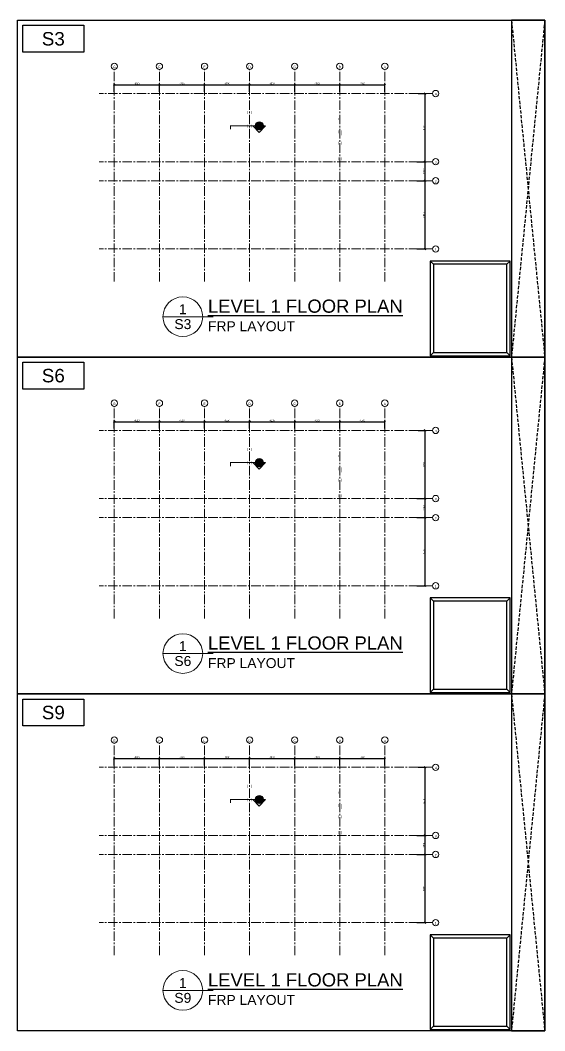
# Model space of a CAD drawing. Header units: inches. Extents: x 1159 to 9559, y -3650 to 1829.
# Drawn here: x 7498 to 9559, y -2326 to 1648 of the extents above; entities that cross this region are included whole.
import ezdxf
from ezdxf.enums import TextEntityAlignment as Align

# ---------------------------------------------------------------- set-up
doc = ezdxf.new("R2010")
doc.units = ezdxf.units.IN
doc.header["$MEASUREMENT"] = 0
doc.header["$PDMODE"] = 3
doc.linetypes.add('CENTER2', pattern=[1.125, 0.75, -0.125, 0.125, -0.125])
doc.linetypes.add('HIDDEN', pattern=[0.375, 0.25, -0.125])
doc.layers.get('Defpoints').update_dxf_attribs({"color": 190})
for name, color, linetype, lineweight in [('S-GRID-IDEN', 1, 'Continuous', 9), ('STN-ANNO-TEXT', 3, 'Continuous', 20), ('STN-ANNO-TITL-TEXT', 7, 'Continuous', 25), ('STN-DIM-2', 142, 'Continuous', 13), ('STN-FRP', 5, 'Continuous', 20), ('STN-GRID-ID', 6, 'Continuous', 20), ('STN-GRID-LINE', 10, 'CENTER2', 13), ('STN-HATCH', 253, 'Continuous', 9)]:
    doc.layers.add(name, color=color, linetype=linetype, lineweight=lineweight)
doc.layers.add('Sheetnumber', color=90, linetype='Continuous', plot=False)
doc.layers.add('STN-VPORT', color=30, linetype='Continuous', plot=False)
doc.styles.add('96', font='swiss.ttf', dxfattribs={"height": 6})
doc.styles.add('Arial Narrow', font='ARIALN.TTF', dxfattribs={"height": 18.75})
doc.styles.add('Arial Narrow_1_50', font='ARIALN.TTF', dxfattribs={"height": 6})
doc.styles.add('DIMENSIONS', font='swiss.ttf')
doc.dimstyles.new('SSA_Dimension_Style_50', dxfattribs={"dimscale": 12, "dimtxt": 6.25, "dimasz": 0.520833, "dimexe": 0.390625, "dimexo": 0.260417, "dimgap": 0.130208, "dimtad": 1, "dimdec": 0, "dimlfac": 25.4, "dimzin": 0, "dimdsep": 46, "dimtxsty": 'Arial Narrow_1_50', "dimblk1": 'OBLIQUE', "dimblk2": 'OBLIQUE', "dimsah": 1, "dimcen": 0.09, "dimazin": 0, "dimtfac": 1, "dimtdec": 0, "dimtix": 1, "dimtmove": 0, "dimatfit": 3, "dimfxl": 1, "dimtvp": 1, "dimtolj": 1, "dimtzin": 0, "dimarcsym": 2})

# ---------------------------------------------------------------- blocks, each defined once
blk = doc.blocks.new('Stamp area')
at = {"layer": 'Defpoints'}
for p, q in [((-2.401, 2.852), (-2.501, 2.952)), ((-0.143, 2.852), (-0.043, 2.952)), ((-2.401, 0.142), (-2.501, 0.042)), ((-0.143, 0.142), (-0.043, 0.042))]:
    blk.add_line(p, q, dxfattribs=at)
for points in [[(-2.501, 0.042), (-0.043, 0.042), (-0.043, 2.952), (-2.501, 2.952)], [(-2.401, 0.142), (-0.143, 0.142), (-0.143, 2.852), (-2.401, 2.852)]]:
    blk.add_lwpolyline(points, close=True, dxfattribs=at)
blk = doc.blocks.new('*U68')
at = {"layer": 'STN-VPORT'}
for points in [[(3466.1, 2814.8), (5538.1, 2814.8), (5538.1, 1490.3), (3466.1, 1490.3)], [(5538.1, 2814.8), (5407.3, 2814.8), (5407.3, 1490.3), (5538.1, 1490.3)]]:
    blk.add_lwpolyline(points, close=True, dxfattribs=at)
at = {"layer": 'STN-VPORT', "linetype": 'HIDDEN', "ltscale": 50}
for points in [[(5407.3, 2814.8), (5538.1, 1490.3)], [(5538.1, 2814.8), (5407.3, 1490.3)]]:
    blk.add_lwpolyline(points, dxfattribs=at)
at = {"layer": 'STN-DIM-2', "xscale": 127.9208651747724, "yscale": 127.9208651747724, "zscale": 127.9208651747724}
blk.add_blockref('Stamp area', (5407.3, 1490.3), dxfattribs=at)
blk = doc.blocks.new('*U22')
at = {"layer": 'STN-GRID-ID'}
for p, q in [((-2, 0), (2, 0)), ((2, 0), (3.07, 0))]:
    blk.add_line(p, q, dxfattribs=at)
blk.add_circle((0, 0), 2, dxfattribs=at)
at = {"layer": 'STN-ANNO-TEXT', "style": 'DIMENSIONS'}
for tag, p in [('1', (0, 0.75)), ('S1', (0, -0.75))]:
    blk.add_attdef(tag, text='', height=1, dxfattribs=at).set_placement(p, align=Align.MIDDLE_CENTER)
blk.add_attdef('SCALE', text='', height=1, dxfattribs=at).set_placement((2.53, -0.46), align=Align.TOP_LEFT)
at = {"layer": 'STN-ANNO-TITL-TEXT', "style": 'DIMENSIONS'}
blk.add_attdef('%%UTITLE', text='', height=1.33, dxfattribs=at).set_placement((2.53, 0), align=Align.BOTTOM_LEFT)
blk = doc.blocks.new('Grid - SSA_Grid-Tag 2-546602-01-1400-FIRST FLOOR PLAN - BLOCK A')
at = {"layer": 'S-GRID-IDEN'}
blk.add_circle((0, 0), 0.25, dxfattribs=at)
blk = doc.blocks.new('_OBLIQUE')
at = {"color": 0, "linetype": 'ByBlock'}
blk.add_line((-0.5, -0.5), (0.5, 0.5), dxfattribs=at)
blk = doc.blocks.new('*D115')
at = {"layer": 'Defpoints', "color": 0, "transparency": 16777216}
for p in [(8044.9, 1394), (7867.7, 1363.6), (8044.9, 1363.6)]:
    blk.add_point(p, dxfattribs=at)
at = {"layer": 'STN-DIM-2', "color": 0, "lineweight": -2, "transparency": 16777216}
for p, q in [((7867.7, 1366.8), (7867.7, 1398.7)), ((7867.7, 1394), (8044.9, 1394)), ((8044.9, 1366.8), (8044.9, 1398.7))]:
    blk.add_line(p, q, dxfattribs=at)
at = {"layer": 'STN-DIM-2', "color": 0, "lineweight": -2, "transparency": 16777216, "xscale": 6.249999999999998, "yscale": 6.249999999999998, "zscale": 6.249999999999998, "rotation": 180}
blk.add_blockref('_OBLIQUE', (7867.7, 1394), dxfattribs=at)
at = {"layer": 'STN-DIM-2', "color": 0, "lineweight": -2, "transparency": 16777216, "xscale": 6.249999999999998, "yscale": 6.249999999999998, "zscale": 6.249999999999998}
blk.add_blockref('_OBLIQUE', (8044.9, 1394), dxfattribs=at)
at = {"layer": 'STN-DIM-2', "color": 0, "transparency": 16777216, "insert": (7956.3, 1398.8), "char_height": 6, "attachment_point": 5, "style": 'Arial Narrow_1_50'}
blk.add_mtext('\\A1;{\\H1.08333x;4500}', dxfattribs=at)
blk = doc.blocks.new('*D116')
at = {"layer": 'Defpoints', "color": 0, "transparency": 16777216}
for p in [(8222.1, 1394), (8044.9, 1363.6), (8222.1, 1363.6)]:
    blk.add_point(p, dxfattribs=at)
at = {"layer": 'STN-DIM-2', "color": 0, "lineweight": -2, "transparency": 16777216}
for p, q in [((8044.9, 1366.8), (8044.9, 1398.7)), ((8044.9, 1394), (8222.1, 1394)), ((8222.1, 1366.8), (8222.1, 1398.7))]:
    blk.add_line(p, q, dxfattribs=at)
at = {"layer": 'STN-DIM-2', "color": 0, "lineweight": -2, "transparency": 16777216, "xscale": 6.249999999999998, "yscale": 6.249999999999998, "zscale": 6.249999999999998, "rotation": 180}
blk.add_blockref('_OBLIQUE', (8044.9, 1394), dxfattribs=at)
at = {"layer": 'STN-DIM-2', "color": 0, "lineweight": -2, "transparency": 16777216, "xscale": 6.249999999999998, "yscale": 6.249999999999998, "zscale": 6.249999999999998}
blk.add_blockref('_OBLIQUE', (8222.1, 1394), dxfattribs=at)
at = {"layer": 'STN-DIM-2', "color": 0, "transparency": 16777216, "insert": (8133.5, 1398.8), "char_height": 6, "attachment_point": 5, "style": 'Arial Narrow_1_50'}
blk.add_mtext('\\A1;{\\H1.08333x;4500}', dxfattribs=at)
blk = doc.blocks.new('*D117')
at = {"layer": 'Defpoints', "color": 0, "transparency": 16777216}
for p in [(8399.4, 1394), (8222.2, 1363.6), (8399.4, 1363.6)]:
    blk.add_point(p, dxfattribs=at)
at = {"layer": 'STN-DIM-2', "color": 0, "lineweight": -2, "transparency": 16777216}
for p, q in [((8222.2, 1366.8), (8222.2, 1398.7)), ((8222.2, 1394), (8399.4, 1394)), ((8399.4, 1366.8), (8399.4, 1398.7))]:
    blk.add_line(p, q, dxfattribs=at)
at = {"layer": 'STN-DIM-2', "color": 0, "lineweight": -2, "transparency": 16777216, "xscale": 6.249999999999998, "yscale": 6.249999999999998, "zscale": 6.249999999999998, "rotation": 180}
blk.add_blockref('_OBLIQUE', (8222.2, 1394), dxfattribs=at)
at = {"layer": 'STN-DIM-2', "color": 0, "lineweight": -2, "transparency": 16777216, "xscale": 6.249999999999998, "yscale": 6.249999999999998, "zscale": 6.249999999999998}
blk.add_blockref('_OBLIQUE', (8399.4, 1394), dxfattribs=at)
at = {"layer": 'STN-DIM-2', "color": 0, "transparency": 16777216, "insert": (8310.8, 1398.8), "char_height": 6, "attachment_point": 5, "style": 'Arial Narrow_1_50'}
blk.add_mtext('\\A1;{\\H1.08333x;4500}', dxfattribs=at)
blk = doc.blocks.new('*D118')
at = {"layer": 'Defpoints', "color": 0, "transparency": 16777216}
for p in [(8576.6, 1394), (8399.4, 1363.6), (8576.6, 1363.6)]:
    blk.add_point(p, dxfattribs=at)
at = {"layer": 'STN-DIM-2', "color": 0, "lineweight": -2, "transparency": 16777216}
for p, q in [((8399.4, 1366.8), (8399.4, 1398.7)), ((8399.4, 1394), (8576.6, 1394)), ((8576.6, 1366.8), (8576.6, 1398.7))]:
    blk.add_line(p, q, dxfattribs=at)
at = {"layer": 'STN-DIM-2', "color": 0, "lineweight": -2, "transparency": 16777216, "xscale": 6.249999999999998, "yscale": 6.249999999999998, "zscale": 6.249999999999998, "rotation": 180}
blk.add_blockref('_OBLIQUE', (8399.4, 1394), dxfattribs=at)
at = {"layer": 'STN-DIM-2', "color": 0, "lineweight": -2, "transparency": 16777216, "xscale": 6.249999999999998, "yscale": 6.249999999999998, "zscale": 6.249999999999998}
blk.add_blockref('_OBLIQUE', (8576.6, 1394), dxfattribs=at)
at = {"layer": 'STN-DIM-2', "color": 0, "transparency": 16777216, "insert": (8488, 1398.8), "char_height": 6, "attachment_point": 5, "style": 'Arial Narrow_1_50'}
blk.add_mtext('\\A1;{\\H1.08333x;4500}', dxfattribs=at)
blk = doc.blocks.new('*D119')
at = {"layer": 'Defpoints', "color": 0, "transparency": 16777216}
for p in [(8753.7, 1394), (8576.6, 1363.6), (8753.7, 1363.6)]:
    blk.add_point(p, dxfattribs=at)
at = {"layer": 'STN-DIM-2', "color": 0, "lineweight": -2, "transparency": 16777216}
for p, q in [((8576.6, 1366.8), (8576.6, 1398.7)), ((8576.6, 1394), (8753.7, 1394)), ((8753.7, 1366.8), (8753.7, 1398.7))]:
    blk.add_line(p, q, dxfattribs=at)
at = {"layer": 'STN-DIM-2', "color": 0, "lineweight": -2, "transparency": 16777216, "xscale": 6.249999999999998, "yscale": 6.249999999999998, "zscale": 6.249999999999998, "rotation": 180}
blk.add_blockref('_OBLIQUE', (8576.6, 1394), dxfattribs=at)
at = {"layer": 'STN-DIM-2', "color": 0, "lineweight": -2, "transparency": 16777216, "xscale": 6.249999999999998, "yscale": 6.249999999999998, "zscale": 6.249999999999998}
blk.add_blockref('_OBLIQUE', (8753.7, 1394), dxfattribs=at)
at = {"layer": 'STN-DIM-2', "color": 0, "transparency": 16777216, "insert": (8665.2, 1398.8), "char_height": 6, "attachment_point": 5, "style": 'Arial Narrow_1_50'}
blk.add_mtext('\\A1;{\\H1.08333x;4500}', dxfattribs=at)
blk = doc.blocks.new('*D120')
at = {"layer": 'Defpoints', "color": 0, "transparency": 16777216}
for p in [(8930.9, 1394), (8753.7, 1363.6), (8930.9, 1363.6)]:
    blk.add_point(p, dxfattribs=at)
at = {"layer": 'STN-DIM-2', "color": 0, "lineweight": -2, "transparency": 16777216}
for p, q in [((8753.7, 1366.8), (8753.7, 1398.7)), ((8753.7, 1394), (8930.9, 1394)), ((8930.9, 1366.8), (8930.9, 1398.7))]:
    blk.add_line(p, q, dxfattribs=at)
at = {"layer": 'STN-DIM-2', "color": 0, "lineweight": -2, "transparency": 16777216, "xscale": 6.249999999999998, "yscale": 6.249999999999998, "zscale": 6.249999999999998, "rotation": 180}
blk.add_blockref('_OBLIQUE', (8753.7, 1394), dxfattribs=at)
at = {"layer": 'STN-DIM-2', "color": 0, "lineweight": -2, "transparency": 16777216, "xscale": 6.249999999999998, "yscale": 6.249999999999998, "zscale": 6.249999999999998}
blk.add_blockref('_OBLIQUE', (8930.9, 1394), dxfattribs=at)
at = {"layer": 'STN-DIM-2', "color": 0, "transparency": 16777216, "insert": (8842.3, 1398.8), "char_height": 6, "attachment_point": 5, "style": 'Arial Narrow_1_50'}
blk.add_mtext('\\A1;{\\H1.08333x;4500}', dxfattribs=at)
blk = doc.blocks.new('*D121')
at = {"layer": 'Defpoints', "color": 0, "transparency": 16777216}
for p in [(9058.2, 1359.6), (9053.6, 1091.6), (9088.5, 1091.6)]:
    blk.add_point(p, dxfattribs=at)
at = {"layer": 'STN-DIM-2', "color": 0, "lineweight": -2, "transparency": 16777216}
for p, q in [((9061.3, 1359.6), (9093.2, 1359.6)), ((9088.5, 1359.6), (9088.5, 1091.6)), ((9056.7, 1091.6), (9093.2, 1091.6))]:
    blk.add_line(p, q, dxfattribs=at)
at = {"layer": 'STN-DIM-2', "color": 0, "lineweight": -2, "transparency": 16777216, "xscale": 6.249999999999998, "yscale": 6.249999999999998, "zscale": 6.249999999999998}
for p, rotation in [((9088.5, 1359.6), 90), ((9088.5, 1091.6), 270)]:
    blk.add_blockref('_OBLIQUE', p, dxfattribs=dict(at, rotation=rotation))
at = {"layer": 'STN-DIM-2', "color": 0, "transparency": 16777216, "insert": (9083.7, 1225.6), "char_height": 6, "attachment_point": 5, "rotation": 90, "style": 'Arial Narrow_1_50'}
blk.add_mtext('\\A1;{\\H1.08333x;6810}', dxfattribs=at)
blk = doc.blocks.new('*D122')
at = {"layer": 'Defpoints', "color": 0, "transparency": 16777216}
for p in [(9053.6, 1091.6), (9053.6, 1016.8), (9088.5, 1016.8)]:
    blk.add_point(p, dxfattribs=at)
at = {"layer": 'STN-DIM-2', "color": 0, "lineweight": -2, "transparency": 16777216}
for p, q in [((9056.7, 1091.6), (9093.2, 1091.6)), ((9088.5, 1091.6), (9088.5, 1016.8)), ((9056.7, 1016.8), (9093.2, 1016.8))]:
    blk.add_line(p, q, dxfattribs=at)
at = {"layer": 'STN-DIM-2', "color": 0, "lineweight": -2, "transparency": 16777216, "xscale": 6.249999999999998, "yscale": 6.249999999999998, "zscale": 6.249999999999998}
for p, rotation in [((9088.5, 1091.6), 90), ((9088.5, 1016.8), 270)]:
    blk.add_blockref('_OBLIQUE', p, dxfattribs=dict(at, rotation=rotation))
at = {"layer": 'STN-DIM-2', "color": 0, "transparency": 16777216, "insert": (9083.7, 1054.2), "char_height": 6, "attachment_point": 5, "rotation": 90, "style": 'Arial Narrow_1_50'}
blk.add_mtext('\\A1;{\\H1.08333x;1900}', dxfattribs=at)
blk = doc.blocks.new('*D123')
at = {"layer": 'Defpoints', "color": 0, "transparency": 16777216}
for p in [(9053.6, 1016.8), (9053.6, 748.6), (9088.5, 748.6)]:
    blk.add_point(p, dxfattribs=at)
at = {"layer": 'STN-DIM-2', "color": 0, "lineweight": -2, "transparency": 16777216}
for p, q in [((9056.7, 1016.8), (9093.2, 1016.8)), ((9088.5, 1016.8), (9088.5, 748.6)), ((9056.7, 748.6), (9093.2, 748.6))]:
    blk.add_line(p, q, dxfattribs=at)
at = {"layer": 'STN-DIM-2', "color": 0, "lineweight": -2, "transparency": 16777216, "xscale": 6.249999999999998, "yscale": 6.249999999999998, "zscale": 6.249999999999998}
for p, rotation in [((9088.5, 1016.8), 90), ((9088.5, 748.6), 270)]:
    blk.add_blockref('_OBLIQUE', p, dxfattribs=dict(at, rotation=rotation))
at = {"layer": 'STN-DIM-2', "color": 0, "transparency": 16777216, "insert": (9083.7, 882.7), "char_height": 6, "attachment_point": 5, "rotation": 90, "style": 'Arial Narrow_1_50'}
blk.add_mtext('\\A1;{\\H1.08333x;6810}', dxfattribs=at)
blk = doc.blocks.new('*U38')
at = {"layer": 'STN-FRP', "true_color": 0xfefefe}
h = blk.add_hatch(color=7, dxfattribs=at)
h.dxf.hatch_style = 1
edge = h.paths.add_edge_path()
edge.add_arc((11.44, 0), 3, 0, 360)
at = {"layer": 'STN-HATCH', "ltscale": 100}
blk.add_hatch(color=256, dxfattribs=at).paths.add_polyline_path([(8.44, 0), (6.76, 0), (11.44, -4.88), (16.12, 0), (14.44, 0, -1)])
at = {"layer": 'STN-HATCH'}
h = blk.add_hatch(color=256, dxfattribs=at)
h.dxf.hatch_style = 1
h.paths.add_polyline_path([(-10.12, -2.7), (-9.45, -2.7), (-9.45, 0), (-10.12, 0)])
at = {"layer": 'STN-GRID-ID'}
for q in [(-10.12, 0), (14.44, 0)]:
    blk.add_line((8.44, 0), q, dxfattribs=at)
blk.add_lwpolyline([(8.44, 0), (6.76, 0), (11.44, -4.88), (16.12, 0), (14.44, 0, -1)], format="xyb", close=True, dxfattribs=at)
blk.add_circle((11.44, 0), 3, dxfattribs=at)
at = {"layer": 'STN-ANNO-TEXT', "ltscale": 2, "style": 'DIMENSIONS'}
for tag, p in [('1', (11.37, 1.12)), ('S1', (11.37, -1.07))]:
    blk.add_attdef(tag, text='', height=1.39, dxfattribs=at).set_placement(p, align=Align.MIDDLE_CENTER)
blk = doc.blocks.new('*D142')
at = {"layer": 'Defpoints', "color": 0, "transparency": 16777216}
for p in [(8044.9, 69.4), (7867.7, 39.1), (8044.9, 39.1)]:
    blk.add_point(p, dxfattribs=at)
at = {"layer": 'STN-DIM-2', "color": 0, "lineweight": -2, "transparency": 16777216}
for p, q in [((7867.7, 42.2), (7867.7, 74.1)), ((7867.7, 69.4), (8044.9, 69.4)), ((8044.9, 42.2), (8044.9, 74.1))]:
    blk.add_line(p, q, dxfattribs=at)
at = {"layer": 'STN-DIM-2', "color": 0, "lineweight": -2, "transparency": 16777216, "xscale": 6.249999999999998, "yscale": 6.249999999999998, "zscale": 6.249999999999998, "rotation": 180}
blk.add_blockref('_OBLIQUE', (7867.7, 69.4), dxfattribs=at)
at = {"layer": 'STN-DIM-2', "color": 0, "lineweight": -2, "transparency": 16777216, "xscale": 6.249999999999998, "yscale": 6.249999999999998, "zscale": 6.249999999999998}
blk.add_blockref('_OBLIQUE', (8044.9, 69.4), dxfattribs=at)
at = {"layer": 'STN-DIM-2', "color": 0, "transparency": 16777216, "insert": (7956.3, 74.3), "char_height": 6, "attachment_point": 5, "style": 'Arial Narrow_1_50'}
blk.add_mtext('\\A1;{\\H1.08333x;4500}', dxfattribs=at)
blk = doc.blocks.new('*D143')
at = {"layer": 'Defpoints', "color": 0, "transparency": 16777216}
for p in [(8222.1, 69.4), (8044.9, 39.1), (8222.1, 39.1)]:
    blk.add_point(p, dxfattribs=at)
at = {"layer": 'STN-DIM-2', "color": 0, "lineweight": -2, "transparency": 16777216}
for p, q in [((8044.9, 42.2), (8044.9, 74.1)), ((8044.9, 69.4), (8222.1, 69.4)), ((8222.1, 42.2), (8222.1, 74.1))]:
    blk.add_line(p, q, dxfattribs=at)
at = {"layer": 'STN-DIM-2', "color": 0, "lineweight": -2, "transparency": 16777216, "xscale": 6.249999999999998, "yscale": 6.249999999999998, "zscale": 6.249999999999998, "rotation": 180}
blk.add_blockref('_OBLIQUE', (8044.9, 69.4), dxfattribs=at)
at = {"layer": 'STN-DIM-2', "color": 0, "lineweight": -2, "transparency": 16777216, "xscale": 6.249999999999998, "yscale": 6.249999999999998, "zscale": 6.249999999999998}
blk.add_blockref('_OBLIQUE', (8222.1, 69.4), dxfattribs=at)
at = {"layer": 'STN-DIM-2', "color": 0, "transparency": 16777216, "insert": (8133.5, 74.3), "char_height": 6, "attachment_point": 5, "style": 'Arial Narrow_1_50'}
blk.add_mtext('\\A1;{\\H1.08333x;4500}', dxfattribs=at)
blk = doc.blocks.new('*D144')
at = {"layer": 'Defpoints', "color": 0, "transparency": 16777216}
for p in [(8399.4, 69.4), (8222.2, 39.1), (8399.4, 39.1)]:
    blk.add_point(p, dxfattribs=at)
at = {"layer": 'STN-DIM-2', "color": 0, "lineweight": -2, "transparency": 16777216}
for p, q in [((8222.2, 42.2), (8222.2, 74.1)), ((8222.2, 69.4), (8399.4, 69.4)), ((8399.4, 42.2), (8399.4, 74.1))]:
    blk.add_line(p, q, dxfattribs=at)
at = {"layer": 'STN-DIM-2', "color": 0, "lineweight": -2, "transparency": 16777216, "xscale": 6.249999999999998, "yscale": 6.249999999999998, "zscale": 6.249999999999998, "rotation": 180}
blk.add_blockref('_OBLIQUE', (8222.2, 69.4), dxfattribs=at)
at = {"layer": 'STN-DIM-2', "color": 0, "lineweight": -2, "transparency": 16777216, "xscale": 6.249999999999998, "yscale": 6.249999999999998, "zscale": 6.249999999999998}
blk.add_blockref('_OBLIQUE', (8399.4, 69.4), dxfattribs=at)
at = {"layer": 'STN-DIM-2', "color": 0, "transparency": 16777216, "insert": (8310.8, 74.3), "char_height": 6, "attachment_point": 5, "style": 'Arial Narrow_1_50'}
blk.add_mtext('\\A1;{\\H1.08333x;4500}', dxfattribs=at)
blk = doc.blocks.new('*D145')
at = {"layer": 'Defpoints', "color": 0, "transparency": 16777216}
for p in [(8576.6, 69.4), (8399.4, 39.1), (8576.6, 39.1)]:
    blk.add_point(p, dxfattribs=at)
at = {"layer": 'STN-DIM-2', "color": 0, "lineweight": -2, "transparency": 16777216}
for p, q in [((8399.4, 42.2), (8399.4, 74.1)), ((8399.4, 69.4), (8576.6, 69.4)), ((8576.6, 42.2), (8576.6, 74.1))]:
    blk.add_line(p, q, dxfattribs=at)
at = {"layer": 'STN-DIM-2', "color": 0, "lineweight": -2, "transparency": 16777216, "xscale": 6.249999999999998, "yscale": 6.249999999999998, "zscale": 6.249999999999998, "rotation": 180}
blk.add_blockref('_OBLIQUE', (8399.4, 69.4), dxfattribs=at)
at = {"layer": 'STN-DIM-2', "color": 0, "lineweight": -2, "transparency": 16777216, "xscale": 6.249999999999998, "yscale": 6.249999999999998, "zscale": 6.249999999999998}
blk.add_blockref('_OBLIQUE', (8576.6, 69.4), dxfattribs=at)
at = {"layer": 'STN-DIM-2', "color": 0, "transparency": 16777216, "insert": (8488, 74.3), "char_height": 6, "attachment_point": 5, "style": 'Arial Narrow_1_50'}
blk.add_mtext('\\A1;{\\H1.08333x;4500}', dxfattribs=at)
blk = doc.blocks.new('*D146')
at = {"layer": 'Defpoints', "color": 0, "transparency": 16777216}
for p in [(8753.7, 69.4), (8576.6, 39.1), (8753.7, 39.1)]:
    blk.add_point(p, dxfattribs=at)
at = {"layer": 'STN-DIM-2', "color": 0, "lineweight": -2, "transparency": 16777216}
for p, q in [((8576.6, 42.2), (8576.6, 74.1)), ((8576.6, 69.4), (8753.7, 69.4)), ((8753.7, 42.2), (8753.7, 74.1))]:
    blk.add_line(p, q, dxfattribs=at)
at = {"layer": 'STN-DIM-2', "color": 0, "lineweight": -2, "transparency": 16777216, "xscale": 6.249999999999998, "yscale": 6.249999999999998, "zscale": 6.249999999999998, "rotation": 180}
blk.add_blockref('_OBLIQUE', (8576.6, 69.4), dxfattribs=at)
at = {"layer": 'STN-DIM-2', "color": 0, "lineweight": -2, "transparency": 16777216, "xscale": 6.249999999999998, "yscale": 6.249999999999998, "zscale": 6.249999999999998}
blk.add_blockref('_OBLIQUE', (8753.7, 69.4), dxfattribs=at)
at = {"layer": 'STN-DIM-2', "color": 0, "transparency": 16777216, "insert": (8665.2, 74.3), "char_height": 6, "attachment_point": 5, "style": 'Arial Narrow_1_50'}
blk.add_mtext('\\A1;{\\H1.08333x;4500}', dxfattribs=at)
blk = doc.blocks.new('*D147')
at = {"layer": 'Defpoints', "color": 0, "transparency": 16777216}
for p in [(8930.9, 69.4), (8753.7, 39.1), (8930.9, 39.1)]:
    blk.add_point(p, dxfattribs=at)
at = {"layer": 'STN-DIM-2', "color": 0, "lineweight": -2, "transparency": 16777216}
for p, q in [((8753.7, 42.2), (8753.7, 74.1)), ((8753.7, 69.4), (8930.9, 69.4)), ((8930.9, 42.2), (8930.9, 74.1))]:
    blk.add_line(p, q, dxfattribs=at)
at = {"layer": 'STN-DIM-2', "color": 0, "lineweight": -2, "transparency": 16777216, "xscale": 6.249999999999998, "yscale": 6.249999999999998, "zscale": 6.249999999999998, "rotation": 180}
blk.add_blockref('_OBLIQUE', (8753.7, 69.4), dxfattribs=at)
at = {"layer": 'STN-DIM-2', "color": 0, "lineweight": -2, "transparency": 16777216, "xscale": 6.249999999999998, "yscale": 6.249999999999998, "zscale": 6.249999999999998}
blk.add_blockref('_OBLIQUE', (8930.9, 69.4), dxfattribs=at)
at = {"layer": 'STN-DIM-2', "color": 0, "transparency": 16777216, "insert": (8842.3, 74.3), "char_height": 6, "attachment_point": 5, "style": 'Arial Narrow_1_50'}
blk.add_mtext('\\A1;{\\H1.08333x;4500}', dxfattribs=at)
blk = doc.blocks.new('*D148')
at = {"layer": 'Defpoints', "color": 0, "transparency": 16777216}
for p in [(9058.2, 35.1), (9053.6, -232.9), (9088.5, -232.9)]:
    blk.add_point(p, dxfattribs=at)
at = {"layer": 'STN-DIM-2', "color": 0, "lineweight": -2, "transparency": 16777216}
for p, q in [((9061.3, 35.1), (9093.2, 35.1)), ((9088.5, 35.1), (9088.5, -232.9)), ((9056.7, -232.9), (9093.2, -232.9))]:
    blk.add_line(p, q, dxfattribs=at)
at = {"layer": 'STN-DIM-2', "color": 0, "lineweight": -2, "transparency": 16777216, "xscale": 6.249999999999998, "yscale": 6.249999999999998, "zscale": 6.249999999999998}
for p, rotation in [((9088.5, 35.1), 90), ((9088.5, -232.9), 270)]:
    blk.add_blockref('_OBLIQUE', p, dxfattribs=dict(at, rotation=rotation))
at = {"layer": 'STN-DIM-2', "color": 0, "transparency": 16777216, "insert": (9083.7, -98.9), "char_height": 6, "attachment_point": 5, "rotation": 90, "style": 'Arial Narrow_1_50'}
blk.add_mtext('\\A1;{\\H1.08333x;6810}', dxfattribs=at)
blk = doc.blocks.new('*D149')
at = {"layer": 'Defpoints', "color": 0, "transparency": 16777216}
for p in [(9053.6, -232.9), (9053.6, -307.7), (9088.5, -307.7)]:
    blk.add_point(p, dxfattribs=at)
at = {"layer": 'STN-DIM-2', "color": 0, "lineweight": -2, "transparency": 16777216}
for p, q in [((9056.7, -232.9), (9093.2, -232.9)), ((9088.5, -232.9), (9088.5, -307.7)), ((9056.7, -307.7), (9093.2, -307.7))]:
    blk.add_line(p, q, dxfattribs=at)
at = {"layer": 'STN-DIM-2', "color": 0, "lineweight": -2, "transparency": 16777216, "xscale": 6.249999999999998, "yscale": 6.249999999999998, "zscale": 6.249999999999998}
for p, rotation in [((9088.5, -232.9), 90), ((9088.5, -307.7), 270)]:
    blk.add_blockref('_OBLIQUE', p, dxfattribs=dict(at, rotation=rotation))
at = {"layer": 'STN-DIM-2', "color": 0, "transparency": 16777216, "insert": (9083.7, -270.3), "char_height": 6, "attachment_point": 5, "rotation": 90, "style": 'Arial Narrow_1_50'}
blk.add_mtext('\\A1;{\\H1.08333x;1900}', dxfattribs=at)
blk = doc.blocks.new('*D150')
at = {"layer": 'Defpoints', "color": 0, "transparency": 16777216}
for p in [(9053.6, -307.7), (9053.6, -575.9), (9088.5, -575.9)]:
    blk.add_point(p, dxfattribs=at)
at = {"layer": 'STN-DIM-2', "color": 0, "lineweight": -2, "transparency": 16777216}
for p, q in [((9056.7, -307.7), (9093.2, -307.7)), ((9088.5, -307.7), (9088.5, -575.9)), ((9056.7, -575.9), (9093.2, -575.9))]:
    blk.add_line(p, q, dxfattribs=at)
at = {"layer": 'STN-DIM-2', "color": 0, "lineweight": -2, "transparency": 16777216, "xscale": 6.249999999999998, "yscale": 6.249999999999998, "zscale": 6.249999999999998}
for p, rotation in [((9088.5, -307.7), 90), ((9088.5, -575.9), 270)]:
    blk.add_blockref('_OBLIQUE', p, dxfattribs=dict(at, rotation=rotation))
at = {"layer": 'STN-DIM-2', "color": 0, "transparency": 16777216, "insert": (9083.7, -441.8), "char_height": 6, "attachment_point": 5, "rotation": 90, "style": 'Arial Narrow_1_50'}
blk.add_mtext('\\A1;{\\H1.08333x;6810}', dxfattribs=at)
blk = doc.blocks.new('*D169')
at = {"layer": 'Defpoints', "color": 0, "transparency": 16777216}
for p in [(8044.9, -1255.1), (7867.7, -1285.4), (8044.9, -1285.4)]:
    blk.add_point(p, dxfattribs=at)
at = {"layer": 'STN-DIM-2', "color": 0, "lineweight": -2, "transparency": 16777216}
for p, q in [((7867.7, -1282.3), (7867.7, -1250.4)), ((7867.7, -1255.1), (8044.9, -1255.1)), ((8044.9, -1282.3), (8044.9, -1250.4))]:
    blk.add_line(p, q, dxfattribs=at)
at = {"layer": 'STN-DIM-2', "color": 0, "lineweight": -2, "transparency": 16777216, "xscale": 6.249999999999998, "yscale": 6.249999999999998, "zscale": 6.249999999999998, "rotation": 180}
blk.add_blockref('_OBLIQUE', (7867.7, -1255.1), dxfattribs=at)
at = {"layer": 'STN-DIM-2', "color": 0, "lineweight": -2, "transparency": 16777216, "xscale": 6.249999999999998, "yscale": 6.249999999999998, "zscale": 6.249999999999998}
blk.add_blockref('_OBLIQUE', (8044.9, -1255.1), dxfattribs=at)
at = {"layer": 'STN-DIM-2', "color": 0, "transparency": 16777216, "insert": (7956.3, -1250.2), "char_height": 6, "attachment_point": 5, "style": 'Arial Narrow_1_50'}
blk.add_mtext('\\A1;{\\H1.08333x;4500}', dxfattribs=at)
blk = doc.blocks.new('*D170')
at = {"layer": 'Defpoints', "color": 0, "transparency": 16777216}
for p in [(8222.1, -1255.1), (8044.9, -1285.4), (8222.1, -1285.4)]:
    blk.add_point(p, dxfattribs=at)
at = {"layer": 'STN-DIM-2', "color": 0, "lineweight": -2, "transparency": 16777216}
for p, q in [((8044.9, -1282.3), (8044.9, -1250.4)), ((8044.9, -1255.1), (8222.1, -1255.1)), ((8222.1, -1282.3), (8222.1, -1250.4))]:
    blk.add_line(p, q, dxfattribs=at)
at = {"layer": 'STN-DIM-2', "color": 0, "lineweight": -2, "transparency": 16777216, "xscale": 6.249999999999998, "yscale": 6.249999999999998, "zscale": 6.249999999999998, "rotation": 180}
blk.add_blockref('_OBLIQUE', (8044.9, -1255.1), dxfattribs=at)
at = {"layer": 'STN-DIM-2', "color": 0, "lineweight": -2, "transparency": 16777216, "xscale": 6.249999999999998, "yscale": 6.249999999999998, "zscale": 6.249999999999998}
blk.add_blockref('_OBLIQUE', (8222.1, -1255.1), dxfattribs=at)
at = {"layer": 'STN-DIM-2', "color": 0, "transparency": 16777216, "insert": (8133.5, -1250.2), "char_height": 6, "attachment_point": 5, "style": 'Arial Narrow_1_50'}
blk.add_mtext('\\A1;{\\H1.08333x;4500}', dxfattribs=at)
blk = doc.blocks.new('*D171')
at = {"layer": 'Defpoints', "color": 0, "transparency": 16777216}
for p in [(8399.4, -1255.1), (8222.2, -1285.4), (8399.4, -1285.4)]:
    blk.add_point(p, dxfattribs=at)
at = {"layer": 'STN-DIM-2', "color": 0, "lineweight": -2, "transparency": 16777216}
for p, q in [((8222.2, -1282.3), (8222.2, -1250.4)), ((8222.2, -1255.1), (8399.4, -1255.1)), ((8399.4, -1282.3), (8399.4, -1250.4))]:
    blk.add_line(p, q, dxfattribs=at)
at = {"layer": 'STN-DIM-2', "color": 0, "lineweight": -2, "transparency": 16777216, "xscale": 6.249999999999998, "yscale": 6.249999999999998, "zscale": 6.249999999999998, "rotation": 180}
blk.add_blockref('_OBLIQUE', (8222.2, -1255.1), dxfattribs=at)
at = {"layer": 'STN-DIM-2', "color": 0, "lineweight": -2, "transparency": 16777216, "xscale": 6.249999999999998, "yscale": 6.249999999999998, "zscale": 6.249999999999998}
blk.add_blockref('_OBLIQUE', (8399.4, -1255.1), dxfattribs=at)
at = {"layer": 'STN-DIM-2', "color": 0, "transparency": 16777216, "insert": (8310.8, -1250.2), "char_height": 6, "attachment_point": 5, "style": 'Arial Narrow_1_50'}
blk.add_mtext('\\A1;{\\H1.08333x;4500}', dxfattribs=at)
blk = doc.blocks.new('*D172')
at = {"layer": 'Defpoints', "color": 0, "transparency": 16777216}
for p in [(8576.6, -1255.1), (8399.4, -1285.4), (8576.6, -1285.4)]:
    blk.add_point(p, dxfattribs=at)
at = {"layer": 'STN-DIM-2', "color": 0, "lineweight": -2, "transparency": 16777216}
for p, q in [((8399.4, -1282.3), (8399.4, -1250.4)), ((8399.4, -1255.1), (8576.6, -1255.1)), ((8576.6, -1282.3), (8576.6, -1250.4))]:
    blk.add_line(p, q, dxfattribs=at)
at = {"layer": 'STN-DIM-2', "color": 0, "lineweight": -2, "transparency": 16777216, "xscale": 6.249999999999998, "yscale": 6.249999999999998, "zscale": 6.249999999999998, "rotation": 180}
blk.add_blockref('_OBLIQUE', (8399.4, -1255.1), dxfattribs=at)
at = {"layer": 'STN-DIM-2', "color": 0, "lineweight": -2, "transparency": 16777216, "xscale": 6.249999999999998, "yscale": 6.249999999999998, "zscale": 6.249999999999998}
blk.add_blockref('_OBLIQUE', (8576.6, -1255.1), dxfattribs=at)
at = {"layer": 'STN-DIM-2', "color": 0, "transparency": 16777216, "insert": (8488, -1250.2), "char_height": 6, "attachment_point": 5, "style": 'Arial Narrow_1_50'}
blk.add_mtext('\\A1;{\\H1.08333x;4500}', dxfattribs=at)
blk = doc.blocks.new('*D173')
at = {"layer": 'Defpoints', "color": 0, "transparency": 16777216}
for p in [(8753.7, -1255.1), (8576.6, -1285.4), (8753.7, -1285.4)]:
    blk.add_point(p, dxfattribs=at)
at = {"layer": 'STN-DIM-2', "color": 0, "lineweight": -2, "transparency": 16777216}
for p, q in [((8576.6, -1282.3), (8576.6, -1250.4)), ((8576.6, -1255.1), (8753.7, -1255.1)), ((8753.7, -1282.3), (8753.7, -1250.4))]:
    blk.add_line(p, q, dxfattribs=at)
at = {"layer": 'STN-DIM-2', "color": 0, "lineweight": -2, "transparency": 16777216, "xscale": 6.249999999999998, "yscale": 6.249999999999998, "zscale": 6.249999999999998, "rotation": 180}
blk.add_blockref('_OBLIQUE', (8576.6, -1255.1), dxfattribs=at)
at = {"layer": 'STN-DIM-2', "color": 0, "lineweight": -2, "transparency": 16777216, "xscale": 6.249999999999998, "yscale": 6.249999999999998, "zscale": 6.249999999999998}
blk.add_blockref('_OBLIQUE', (8753.7, -1255.1), dxfattribs=at)
at = {"layer": 'STN-DIM-2', "color": 0, "transparency": 16777216, "insert": (8665.2, -1250.2), "char_height": 6, "attachment_point": 5, "style": 'Arial Narrow_1_50'}
blk.add_mtext('\\A1;{\\H1.08333x;4500}', dxfattribs=at)
blk = doc.blocks.new('*D174')
at = {"layer": 'Defpoints', "color": 0, "transparency": 16777216}
for p in [(8930.9, -1255.1), (8753.7, -1285.4), (8930.9, -1285.4)]:
    blk.add_point(p, dxfattribs=at)
at = {"layer": 'STN-DIM-2', "color": 0, "lineweight": -2, "transparency": 16777216}
for p, q in [((8753.7, -1282.3), (8753.7, -1250.4)), ((8753.7, -1255.1), (8930.9, -1255.1)), ((8930.9, -1282.3), (8930.9, -1250.4))]:
    blk.add_line(p, q, dxfattribs=at)
at = {"layer": 'STN-DIM-2', "color": 0, "lineweight": -2, "transparency": 16777216, "xscale": 6.249999999999998, "yscale": 6.249999999999998, "zscale": 6.249999999999998, "rotation": 180}
blk.add_blockref('_OBLIQUE', (8753.7, -1255.1), dxfattribs=at)
at = {"layer": 'STN-DIM-2', "color": 0, "lineweight": -2, "transparency": 16777216, "xscale": 6.249999999999998, "yscale": 6.249999999999998, "zscale": 6.249999999999998}
blk.add_blockref('_OBLIQUE', (8930.9, -1255.1), dxfattribs=at)
at = {"layer": 'STN-DIM-2', "color": 0, "transparency": 16777216, "insert": (8842.3, -1250.2), "char_height": 6, "attachment_point": 5, "style": 'Arial Narrow_1_50'}
blk.add_mtext('\\A1;{\\H1.08333x;4500}', dxfattribs=at)
blk = doc.blocks.new('*D175')
at = {"layer": 'Defpoints', "color": 0, "transparency": 16777216}
for p in [(9058.2, -1289.4), (9053.6, -1557.4), (9088.5, -1557.4)]:
    blk.add_point(p, dxfattribs=at)
at = {"layer": 'STN-DIM-2', "color": 0, "lineweight": -2, "transparency": 16777216}
for p, q in [((9061.3, -1289.4), (9093.2, -1289.4)), ((9088.5, -1289.4), (9088.5, -1557.4)), ((9056.7, -1557.4), (9093.2, -1557.4))]:
    blk.add_line(p, q, dxfattribs=at)
at = {"layer": 'STN-DIM-2', "color": 0, "lineweight": -2, "transparency": 16777216, "xscale": 6.249999999999998, "yscale": 6.249999999999998, "zscale": 6.249999999999998}
for p, rotation in [((9088.5, -1289.4), 90), ((9088.5, -1557.4), 270)]:
    blk.add_blockref('_OBLIQUE', p, dxfattribs=dict(at, rotation=rotation))
at = {"layer": 'STN-DIM-2', "color": 0, "transparency": 16777216, "insert": (9083.7, -1423.4), "char_height": 6, "attachment_point": 5, "rotation": 90, "style": 'Arial Narrow_1_50'}
blk.add_mtext('\\A1;{\\H1.08333x;6810}', dxfattribs=at)
blk = doc.blocks.new('*D176')
at = {"layer": 'Defpoints', "color": 0, "transparency": 16777216}
for p in [(9053.6, -1557.4), (9053.6, -1632.3), (9088.5, -1632.3)]:
    blk.add_point(p, dxfattribs=at)
at = {"layer": 'STN-DIM-2', "color": 0, "lineweight": -2, "transparency": 16777216}
for p, q in [((9056.7, -1557.4), (9093.2, -1557.4)), ((9088.5, -1557.4), (9088.5, -1632.3)), ((9056.7, -1632.3), (9093.2, -1632.3))]:
    blk.add_line(p, q, dxfattribs=at)
at = {"layer": 'STN-DIM-2', "color": 0, "lineweight": -2, "transparency": 16777216, "xscale": 6.249999999999998, "yscale": 6.249999999999998, "zscale": 6.249999999999998}
for p, rotation in [((9088.5, -1557.4), 90), ((9088.5, -1632.3), 270)]:
    blk.add_blockref('_OBLIQUE', p, dxfattribs=dict(at, rotation=rotation))
at = {"layer": 'STN-DIM-2', "color": 0, "transparency": 16777216, "insert": (9083.7, -1594.8), "char_height": 6, "attachment_point": 5, "rotation": 90, "style": 'Arial Narrow_1_50'}
blk.add_mtext('\\A1;{\\H1.08333x;1900}', dxfattribs=at)
blk = doc.blocks.new('*D177')
at = {"layer": 'Defpoints', "color": 0, "transparency": 16777216}
for p in [(9053.6, -1632.3), (9053.6, -1900.4), (9088.5, -1900.4)]:
    blk.add_point(p, dxfattribs=at)
at = {"layer": 'STN-DIM-2', "color": 0, "lineweight": -2, "transparency": 16777216}
for p, q in [((9056.7, -1632.3), (9093.2, -1632.3)), ((9088.5, -1632.3), (9088.5, -1900.4)), ((9056.7, -1900.4), (9093.2, -1900.4))]:
    blk.add_line(p, q, dxfattribs=at)
at = {"layer": 'STN-DIM-2', "color": 0, "lineweight": -2, "transparency": 16777216, "xscale": 6.249999999999998, "yscale": 6.249999999999998, "zscale": 6.249999999999998}
for p, rotation in [((9088.5, -1632.3), 90), ((9088.5, -1900.4), 270)]:
    blk.add_blockref('_OBLIQUE', p, dxfattribs=dict(at, rotation=rotation))
at = {"layer": 'STN-DIM-2', "color": 0, "transparency": 16777216, "insert": (9083.7, -1766.3), "char_height": 6, "attachment_point": 5, "rotation": 90, "style": 'Arial Narrow_1_50'}
blk.add_mtext('\\A1;{\\H1.08333x;6810}', dxfattribs=at)

msp = doc.modelspace()

# ---------------------------------------------------------------- linework, layer by layer
at = {"layer": 'STN-FRP', "const_width": 1}
for points in [[(8392.898, 1278.629), (8392.898, 1290.629)], [(8405.923, 1278.629), (8405.923, 1290.629)], [(8392.898, 1237.629), (8392.898, 1225.629)], [(8405.923, 1237.629), (8405.923, 1225.629)], [(8747.689, 1263.316), (8747.689, 1255.316)], [(8747.314, 1214.963), (8747.314, 1202.963)], [(8760.169, 1214.963), (8760.169, 1194.963)], [(8747.314, 1170.463), (8747.314, 1158.463)], [(8760.169, 1170.463), (8760.169, 1158.463)], [(8747.314, 1096.462), (8747.314, 1108.462)], [(8760.169, 1096.462), (8760.169, 1108.462)], [(8392.898, -45.9), (8392.898, -33.9)], [(8405.923, -45.9), (8405.923, -33.9)], [(8747.689, -61.213), (8747.689, -69.213)], [(8392.898, -86.9), (8392.898, -98.9)], [(8405.923, -86.9), (8405.923, -98.9)], [(8747.314, -109.566), (8747.314, -121.566)], [(8760.169, -109.566), (8760.169, -129.566)], [(8747.314, -154.066), (8747.314, -166.066)], [(8760.169, -154.066), (8760.169, -166.066)], [(8747.314, -228.067), (8747.314, -216.067)], [(8760.169, -228.067), (8760.169, -216.067)], [(8392.898, -1370.429), (8392.898, -1358.429)], [(8405.923, -1370.429), (8405.923, -1358.429)], [(8747.689, -1385.742), (8747.689, -1393.742)], [(8392.898, -1411.429), (8392.898, -1423.429)], [(8405.923, -1411.429), (8405.923, -1423.429)], [(8747.314, -1434.095), (8747.314, -1446.095)], [(8760.169, -1434.095), (8760.169, -1454.095)], [(8747.314, -1478.595), (8747.314, -1490.595)], [(8760.169, -1478.595), (8760.169, -1490.595)], [(8747.314, -1552.596), (8747.314, -1540.596)], [(8760.169, -1552.596), (8760.169, -1540.596)]]:
    msp.add_lwpolyline(points, dxfattribs=at)
at = {"layer": 'STN-GRID-LINE', "ltscale": 50}
for points in [[(7867.748, 620.301), (7867.748, 1454.255)], [(8044.913, 620.301), (8044.913, 1454.255)], [(8222.245, 620.301), (8222.245, 1454.255)], [(8399.411, 620.301), (8399.411, 1454.255)], [(8576.576, 620.301), (8576.576, 1454.255)], [(8753.741, 620.301), (8753.741, 1454.255)], [(8930.907, 620.301), (8930.907, 1454.255)], [(9118.312, 1359.629), (7807.582, 1359.629)], [(9118.312, 1091.629), (7807.582, 1091.629)], [(9118.312, 1016.796), (7807.582, 1016.796)], [(9118.312, 748.633), (7807.582, 748.633)], [(7867.748, -704.228), (7867.748, 129.726)], [(8044.913, -704.228), (8044.913, 129.726)], [(8222.245, -704.228), (8222.245, 129.726)], [(8399.411, -704.228), (8399.411, 129.726)], [(8576.576, -704.228), (8576.576, 129.726)], [(8753.741, -704.228), (8753.741, 129.726)], [(8930.907, -704.228), (8930.907, 129.726)], [(9118.312, 35.099), (7807.582, 35.099)], [(9118.312, -232.9), (7807.582, -232.9)], [(9118.312, -307.733), (7807.582, -307.733)], [(9118.312, -575.896), (7807.582, -575.896)], [(7867.748, -2028.758), (7867.748, -1194.804)], [(8044.913, -2028.758), (8044.913, -1194.804)], [(8222.245, -2028.758), (8222.245, -1194.804)], [(8399.411, -2028.758), (8399.411, -1194.804)], [(8576.576, -2028.758), (8576.576, -1194.804)], [(8753.741, -2028.758), (8753.741, -1194.804)], [(8930.907, -2028.758), (8930.907, -1194.804)], [(9118.312, -1289.43), (7807.582, -1289.43)], [(9118.312, -1557.429), (7807.582, -1557.429)], [(9118.312, -1632.262), (7807.582, -1632.262)], [(9118.312, -1900.425), (7807.582, -1900.425)]]:
    msp.add_lwpolyline(points, dxfattribs=at)

# ---------------------------------------------------------------- block references
for p in [(4021.32, -1166.806), (4021.32, -2491.335), (4021.32, -3815.864)]:
    msp.add_blockref('*U68', p)
at = {"xscale": 49.99999999999996, "yscale": 49.99999999999996, "zscale": 49.99999999999996}
for p in [(7867.748, 1466.755), (8044.913, 1466.755), (8222.245, 1466.755), (8399.411, 1466.755), (8576.576, 1466.755), (8753.741, 1466.755), (8930.907, 1466.755), (9130.812, 1359.629), (9130.812, 1091.629), (9130.812, 1016.796), (9130.812, 748.633), (7867.748, 142.226), (8044.913, 142.226), (8222.245, 142.226), (8399.411, 142.226), (8576.576, 142.226), (8753.741, 142.226), (8930.907, 142.226), (9130.812, 35.099), (9130.812, -232.9), (9130.812, -307.733), (9130.812, -575.896), (7867.748, -1182.304), (8044.913, -1182.304), (8222.245, -1182.304), (8399.411, -1182.304), (8576.576, -1182.304), (8753.741, -1182.304), (8930.907, -1182.304), (9130.812, -1289.43), (9130.812, -1557.429), (9130.812, -1632.262), (9130.812, -1900.425)]:
    msp.add_blockref('Grid - SSA_Grid-Tag 2-546602-01-1400-FIRST FLOOR PLAN - BLOCK A', p, dxfattribs=at)
for name, p, xscale, yscale, zscale, values in [('*U38', (8376.539, 1233), 5.333333333333333, 5.333333333333333, 5.333333333333333, {'S1': 'S3', '1': '1'}), ('*U22', (8137.06, 482.252), 39.00956157071135, 39.00956157071135, 39.00956157071135, {'1': '1', 'S1': 'S3', 'SCALE': 'FRP LAYOUT', '%%UTITLE': '%%ULEVEL 1 FLOOR PLAN'}), ('*U38', (8376.539, -91.529), 5.333333333333333, 5.333333333333333, 5.333333333333333, {'S1': 'S3', '1': '1'}), ('*U22', (8137.06, -842.277), 39.00956157071135, 39.00956157071135, 39.00956157071135, {'1': '1', 'S1': 'S6', 'SCALE': 'FRP LAYOUT', '%%UTITLE': '%%ULEVEL 1 FLOOR PLAN'}), ('*U38', (8376.539, -1416.058), 5.333333333333333, 5.333333333333333, 5.333333333333333, {'S1': 'S3', '1': '1'}), ('*U22', (8137.06, -2166.806), 39.00956157071135, 39.00956157071135, 39.00956157071135, {'1': '1', 'S1': 'S9', 'SCALE': 'FRP LAYOUT', '%%UTITLE': '%%ULEVEL 1 FLOOR PLAN'})]:
    msp.add_blockref(name, p, dxfattribs=dict(xscale=xscale, yscale=yscale, zscale=zscale)).add_auto_attribs(values)

# ---------------------------------------------------------------- texts
at = {"layer": 'S-GRID-IDEN', "char_height": 9.375, "width": 6.25233, "attachment_point": 5, "style": 'Arial Narrow'}
for s, insert in [('G', (7867.748, 1464.105)), ('F', (8044.913, 1464.105)), ('E', (8222.245, 1464.105)), ('D', (8399.411, 1464.105)), ('C', (8576.576, 1464.105)), ('B', (8753.741, 1464.105)), ('A', (8930.907, 1464.105)), ('4', (9130.812, 1356.978)), ('3', (9130.812, 1088.979)), ('2', (9130.812, 1014.146)), ('1', (9130.812, 745.983)), ('G', (7867.748, 139.575)), ('F', (8044.913, 139.575)), ('E', (8222.245, 139.575)), ('D', (8399.411, 139.575)), ('C', (8576.576, 139.575)), ('B', (8753.741, 139.575)), ('A', (8930.907, 139.575)), ('4', (9130.812, 32.449)), ('3', (9130.812, -235.551)), ('2', (9130.812, -310.383)), ('1', (9130.812, -578.546)), ('G', (7867.748, -1184.954)), ('F', (8044.913, -1184.954)), ('E', (8222.245, -1184.954)), ('D', (8399.411, -1184.954)), ('C', (8576.576, -1184.954)), ('B', (8753.741, -1184.954)), ('A', (8930.907, -1184.954)), ('4', (9130.812, -1292.08)), ('3', (9130.812, -1560.08)), ('2', (9130.812, -1634.912)), ('1', (9130.812, -1903.075))]:
    msp.add_mtext(s, dxfattribs=dict(at, insert=insert))
at = {"layer": 'Sheetnumber', "char_height": 52.9001, "width": 186.3548, "attachment_point": 5, "style": '96', "bg_fill": 16, "box_fill_scale": 1.5, "bg_fill_color": 256, "bg_fill_transparency": 0}
for s, insert in [('S3', (7628.003, 1574.706)), ('S6', (7628.003, 250.176)), ('S9', (7628.003, -1074.353))]:
    msp.add_mtext(s, dxfattribs=dict(at, insert=insert))

# ---------------------------------------------------------------- dimensions: what is measured, and where the dimension line sits
at = {"layer": 'STN-DIM-2'}
for base, p1, p2, picture, middle in [((8044.913, 1393.964), (7867.748, 1363.629), (8044.913, 1363.629), '*D115', (7956.33, 1398.845)), ((8222.079, 1393.964), (8044.913, 1363.629), (8222.079, 1363.629), '*D116', (8133.496, 1398.845)), ((8399.411, 1393.964), (8222.245, 1363.629), (8399.411, 1363.629), '*D117', (8310.828, 1398.845)), ((8576.576, 1393.964), (8399.411, 1363.629), (8576.576, 1363.629), '*D118', (8487.993, 1398.845)), ((8753.741, 1393.964), (8576.576, 1363.629), (8753.741, 1363.629), '*D119', (8665.159, 1398.845)), ((8930.907, 1393.964), (8753.741, 1363.629), (8930.907, 1363.629), '*D120', (8842.324, 1398.845)), ((8044.913, 69.435), (7867.748, 39.099), (8044.913, 39.099), '*D142', (7956.33, 74.316)), ((8222.079, 69.435), (8044.913, 39.099), (8222.079, 39.099), '*D143', (8133.496, 74.316)), ((8399.411, 69.435), (8222.245, 39.099), (8399.411, 39.099), '*D144', (8310.828, 74.316)), ((8576.576, 69.435), (8399.411, 39.099), (8576.576, 39.099), '*D145', (8487.993, 74.316)), ((8753.741, 69.435), (8576.576, 39.099), (8753.741, 39.099), '*D146', (8665.159, 74.316)), ((8930.907, 69.435), (8753.741, 39.099), (8930.907, 39.099), '*D147', (8842.324, 74.316)), ((8044.913, -1255.094), (7867.748, -1285.43), (8044.913, -1285.43), '*D169', (7956.33, -1250.213)), ((8222.079, -1255.094), (8044.913, -1285.43), (8222.079, -1285.43), '*D170', (8133.496, -1250.213)), ((8399.411, -1255.094), (8222.245, -1285.43), (8399.411, -1285.43), '*D171', (8310.828, -1250.213)), ((8576.576, -1255.094), (8399.411, -1285.43), (8576.576, -1285.43), '*D172', (8487.993, -1250.213)), ((8753.741, -1255.094), (8576.576, -1285.43), (8753.741, -1285.43), '*D173', (8665.159, -1250.213)), ((8930.907, -1255.094), (8753.741, -1285.43), (8930.907, -1285.43), '*D174', (8842.324, -1250.213))]:
    dim = msp.add_linear_dim(base=base, p1=p1, p2=p2, text='{\\H1.08333x;<>}', dimstyle='SSA_Dimension_Style_50', override={"dimtxt": 6, "dimpost": '<>'}, dxfattribs=at)
    dim.commit()
    dim.dimension.update_dxf_attribs({"geometry": picture, "text_midpoint": middle})
for base, p1, p2, text, picture, middle in [((9088.539, 1091.629), (9058.203, 1359.629), (9053.572, 1091.629), '{\\H1.08333x;6810}', '*D121', (9083.658, 1225.629)), ((9088.539, 1016.796), (9053.572, 1091.629), (9053.572, 1016.796), '{\\H1.08333x;1900}', '*D122', (9083.658, 1054.213)), ((9088.539, 748.633), (9053.572, 1016.796), (9053.572, 748.633), '{\\H1.08333x;6810}', '*D123', (9083.658, 882.715)), ((9088.539, -232.9), (9058.203, 35.099), (9053.572, -232.9), '{\\H1.08333x;6810}', '*D148', (9083.658, -98.9)), ((9088.539, -307.733), (9053.572, -232.9), (9053.572, -307.733), '{\\H1.08333x;1900}', '*D149', (9083.658, -270.317)), ((9088.539, -575.896), (9053.572, -307.733), (9053.572, -575.896), '{\\H1.08333x;6810}', '*D150', (9083.658, -441.815)), ((9088.539, -1557.429), (9058.203, -1289.43), (9053.572, -1557.429), '{\\H1.08333x;6810}', '*D175', (9083.658, -1423.43)), ((9088.539, -1632.262), (9053.572, -1557.429), (9053.572, -1632.262), '{\\H1.08333x;1900}', '*D176', (9083.658, -1594.846)), ((9088.539, -1900.425), (9053.572, -1632.262), (9053.572, -1900.425), '{\\H1.08333x;6810}', '*D177', (9083.658, -1766.344))]:
    dim = msp.add_linear_dim(base=base, p1=p1, p2=p2, angle=270, text=text, dimstyle='SSA_Dimension_Style_50', override={"dimtxt": 6, "dimpost": '<>'}, dxfattribs=at)
    dim.commit()
    dim.dimension.update_dxf_attribs({"geometry": picture, "text_midpoint": middle})

doc.saveas('drawing.dxf')
